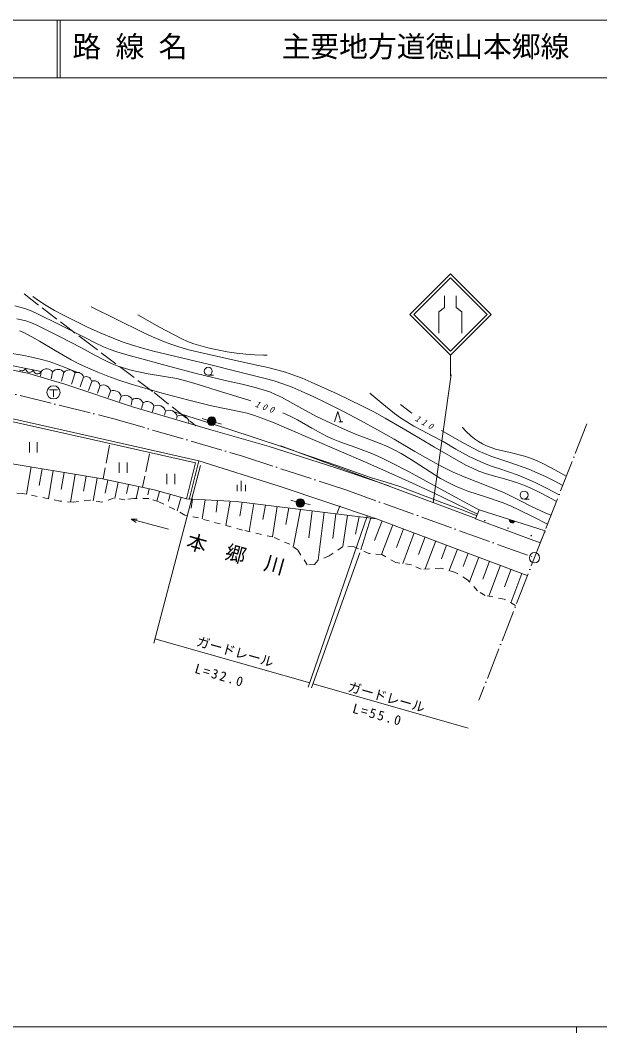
# Model space of a CAD drawing. Units: millimetres, scale not verified. Extents: x 40000 to 680000, y 20000 to 380000.
# Drawn here: x 171322 to 272024, y 204000 to 380000 of the extents above; entities that cross this region are included whole.
import ezdxf
from ezdxf.enums import TextEntityAlignment as Align

# ---------------------------------------------------------------- set-up
doc = ezdxf.new("R2010")
doc.units = ezdxf.units.MM
doc.header["$LTSCALE"] = 1000
for name, pattern in [('USER1', [7.000001, 5.508197, -0.688525, 0.114754, -0.688525]), ('USER2', [2, 1, -1]), ('USER3', [4, 3.2, -0.8])]:
    doc.linetypes.add(name, pattern=pattern)
for name, color, linetype, lineweight in [('S-BGD', 7, 'Continuous', 13), ('S-BGD-HTXT', 6, 'Continuous', 13), ('S-BMK-SRVR', 3, 'Continuous', 13), ('S-SUV', 7, 'Continuous', 13), ('S-TTL', 2, 'Continuous', 13), ('S-TTL-FRAM', 2, 'Continuous', 13)]:
    doc.layers.add(name, color=color, linetype=linetype, lineweight=lineweight)
doc.styles.add('ＭＳ ゴシック', font='')
doc.styles.get('ＭＳ ゴシック').set_extended_font_data('MS Gothic')

msp = doc.modelspace()

# ---------------------------------------------------------------- linework, layer by layer
at = {"layer": 'S-BGD'}
for p, q in [((239004, 328851), (246075, 335922)), ((239711, 328851), (246075, 335215)), ((246075, 335922), (253146, 328851)), ((252439, 328851), (246075, 335215)), ((173533, 331971), (174648, 331175)), ((174648, 331175), (175802, 330426)), ((245075, 332083), (245075, 330077)), ((247075, 332083), (247075, 330077)), ((170366, 330356), (172099, 329881)), ((172099, 329881), (173034, 329536)), ((173034, 329536), (173957, 329131)), ((173957, 329131), (178436, 326917)), ((175802, 330426), (177299, 329545)), ((177299, 329545), (178827, 328716)), ((183622, 330201), (188085, 327985)), ((244075, 329320), (245075, 330077)), ((244075, 325632), (244075, 329320)), ((247075, 330077), (248075, 329320)), ((248075, 325632), (248075, 329320)), ((170706, 328112), (171512, 327948)), ((171512, 327948), (172305, 327725)), ((172305, 327725), (173263, 327382)), ((173263, 327382), (174206, 326979)), ((178827, 328716), (180894, 327667)), ((180894, 327667), (182987, 326673)), ((188085, 327985), (192569, 325782)), ((191735, 328778), (195543, 326673)), ((246075, 321780), (239004, 328851)), ((246075, 322487), (239711, 328851)), ((253146, 328851), (246075, 321780)), ((246075, 322487), (252439, 328851)), ((171185, 326035), (171915, 325715)), ((171915, 325715), (173305, 324983)), ((174206, 326979), (178120, 325047)), ((178436, 326917), (182902, 324678)), ((182987, 326673), (185223, 325670)), ((185223, 325670), (187493, 324719)), ((192569, 325782), (194331, 324968)), ((195543, 326673), (199389, 324615)), ((173305, 324983), (174666, 324198)), ((174666, 324198), (177402, 322566)), ((178120, 325047), (181967, 323082)), ((182902, 324678), (184332, 323935)), ((184332, 323935), (185794, 323245)), ((187493, 324719), (189060, 324118)), ((189060, 324118), (190656, 323571)), ((194331, 324968), (196126, 324206)), ((196126, 324206), (197498, 323686)), ((199389, 324615), (200411, 324166)), ((200411, 324166), (201466, 323769)), ((169143, 322209), (171676, 321763)), ((177402, 322566), (180167, 320986)), ((181967, 323082), (184072, 321908)), ((185794, 323245), (186930, 322785)), ((186930, 322785), (188089, 322381)), ((188089, 322381), (190266, 321735)), ((190656, 323571), (192561, 323005)), ((192561, 323005), (194493, 322493)), ((194493, 322493), (199342, 321317)), ((197498, 323686), (198899, 323219)), ((198899, 323219), (200626, 322722)), ((200626, 322722), (202382, 322279)), ((201466, 323769), (202676, 323386)), ((202382, 322279), (207247, 321174)), ((202676, 323386), (203916, 323056)), ((203916, 323056), (205592, 322687)), ((205592, 322687), (207278, 322376)), ((207278, 322376), (208891, 322134)), ((208891, 322134), (210509, 321952)), ((166822, 320603), (174981, 318971)), ((171676, 321763), (173362, 321424)), ((173362, 321424), (175033, 321028)), ((175033, 321028), (176327, 320660)), ((176327, 320660), (177613, 320232)), ((180167, 320986), (181598, 320245)), ((184072, 321908), (186202, 320789)), ((186202, 320789), (187309, 320288)), ((190266, 321735), (192475, 321144)), ((192475, 321144), (197286, 319820)), ((199342, 321317), (204202, 320154)), ((207247, 321174), (212125, 320106)), ((210509, 321952), (212053, 321842)), ((212053, 321842), (213610, 321790)), ((213610, 321790), (213910, 321786)), ((213910, 321786), (214210, 321782)), ((246075, 321780), (246075, 318205)), ((167271, 319741), (172567, 318671)), ((171212, 319184), (171362, 319101)), ((171362, 319101), (171573, 319058)), ((171573, 319058), (171743, 319077)), ((171743, 319077), (171909, 319129)), ((171909, 319129), (172071, 319252)), ((172071, 319252), (172176, 319369)), ((172176, 319369), (172261, 319515)), ((172261, 319515), (172281, 319348)), ((172281, 319348), (172336, 319199)), ((172336, 319199), (172439, 319023)), ((172439, 319023), (172572, 318912)), ((172567, 318671), (179083, 316746)), ((172572, 318912), (172722, 318829)), ((172722, 318829), (172932, 318786)), ((172932, 318786), (173102, 318805)), ((173102, 318805), (173268, 318857)), ((173268, 318857), (173431, 318980)), ((173431, 318980), (173536, 319097)), ((173536, 319097), (173621, 319243)), ((173621, 319243), (173641, 319076)), ((173641, 319076), (173696, 318927)), ((173696, 318927), (173799, 318751)), ((173799, 318751), (173932, 318640)), ((173932, 318640), (174082, 318557)), ((174462, 318533), (174628, 318585)), ((174628, 318585), (174791, 318708)), ((174791, 318708), (174895, 318825)), ((174981, 318971), (174842, 318120)), ((174895, 318825), (174981, 318971)), ((176938, 318876), (176701, 317655)), ((177613, 320232), (179443, 319537)), ((178895, 318781), (178494, 317257)), ((179443, 319537), (181268, 318792)), ((180852, 318687), (180220, 316725)), ((181598, 320245), (183064, 319554)), ((183064, 319554), (184785, 318817)), ((184785, 318817), (186536, 318132)), ((187309, 320288), (188443, 319841)), ((188443, 319841), (189611, 319451)), ((189611, 319451), (190798, 319118)), ((190798, 319118), (192175, 318801)), ((192175, 318801), (193562, 318544)), ((197286, 319820), (202114, 318530)), ((204202, 320154), (209042, 318947)), ((209042, 318947), (213891, 317734)), ((212125, 320106), (214141, 319677)), ((214141, 319677), (216150, 319188)), ((216150, 319188), (217423, 318818)), ((217423, 318818), (218686, 318387)), ((174082, 318557), (174292, 318514)), ((174292, 318514), (174462, 318533)), ((182294, 317954), (181714, 316294)), ((183737, 317221), (183208, 315630)), ((186536, 318132), (188473, 317439)), ((188473, 317439), (190431, 316802)), ((190431, 316802), (193525, 315881)), ((193562, 318544), (196042, 318156)), ((196042, 318156), (198516, 317708)), ((198516, 317708), (200019, 317344)), ((200019, 317344), (201509, 316922)), ((201509, 316922), (206275, 315428)), ((202114, 318530), (204764, 317878)), ((203997, 318296), (204893, 318296)), ((204764, 317878), (207434, 317283)), ((207434, 317283), (209912, 316737)), ((213891, 317734), (215417, 317296)), ((215417, 317296), (216925, 316801)), ((216925, 316801), (218545, 316196)), ((218686, 318387), (220304, 317757)), ((220304, 317757), (221903, 317070)), ((221903, 317070), (226380, 315033)), ((246206, 318445), (243095, 296118)), ((176402, 315761), (177805, 315761)), ((177104, 315761), (177104, 314519)), ((179083, 316746), (190851, 312787)), ((185180, 316487), (184735, 315165)), ((187024, 315530), (186627, 314435)), ((193525, 315881), (196636, 315018)), ((206275, 315428), (211044, 313937)), ((209912, 316737), (212388, 316131)), ((212388, 316131), (213549, 315785)), ((213549, 315785), (214687, 315383)), ((214687, 315383), (215706, 314955)), ((218545, 316196), (220154, 315530)), ((220154, 315530), (222327, 314549)), ((232057, 315186), (234175, 313412)), ((188869, 314572), (188586, 313738)), ((190761, 314028), (190578, 313107)), ((192653, 313484), (192403, 312509)), ((196636, 315018), (200589, 313980)), ((200589, 313980), (204557, 313001)), ((211044, 313937), (211205, 313884)), ((211205, 313884), (211367, 313831)), ((215706, 314955), (216709, 314468)), ((216709, 314468), (219730, 312774)), ((222327, 314549), (224473, 313514)), ((224473, 313514), (227476, 311991)), ((226380, 315033), (230821, 312946)), ((234175, 313412), (236348, 311670)), ((184027, 307039), (163466, 311665)), ((163566, 312155), (184137, 307527)), ((190851, 312787), (204429, 308776)), ((194545, 312940), (194329, 311945)), ((196579, 312065), (196387, 311381)), ((198064, 311933), (202823, 310446)), ((204557, 313001), (207664, 312365)), ((207664, 312365), (210751, 311672)), ((210751, 311672), (212041, 311291)), ((216923, 311762), (218222, 311171)), ((219730, 312774), (222786, 311130)), ((225952, 310193), (226501, 311988)), ((226501, 311988), (227050, 310193)), ((227476, 311991), (230451, 310415)), ((230821, 312946), (232778, 311928)), ((232778, 311928), (234707, 310856)), ((236348, 311670), (237397, 310902)), ((237394, 313213), (238376, 312444)), ((238376, 312444), (239378, 311706)), ((198613, 311190), (198478, 310750)), ((200647, 310315), (200537, 310053)), ((202823, 310446), (207589, 308936)), ((203870, 310512), (202912, 310797)), ((205309, 310087), (206268, 309805)), ((212041, 311291), (213315, 310851)), ((213315, 310851), (215447, 310012)), ((215447, 310012), (217568, 309113)), ((218222, 311171), (219495, 310525)), ((219495, 310525), (221993, 309088)), ((222786, 311130), (225300, 309934)), ((225300, 309934), (227842, 308791)), ((226677, 310193), (227397, 310193)), ((230451, 310415), (233383, 308817)), ((234707, 310856), (239002, 308322)), ((237397, 310902), (238478, 310184)), ((238478, 310184), (239745, 309446)), ((204429, 308776), (214592, 305887)), ((207589, 308936), (212329, 307382)), ((217568, 309113), (222147, 307131)), ((221993, 309088), (224513, 307707)), ((227842, 308791), (229866, 307955)), ((233383, 308817), (236294, 307162)), ((239002, 308322), (243295, 305775)), ((239745, 309446), (241042, 308759)), ((241042, 308759), (242924, 307784)), ((244497, 308713), (247679, 306915)), ((248112, 309252), (248834, 308496)), ((248834, 308496), (249600, 307784)), ((172904, 306658), (172904, 304858)), ((174285, 304858), (174285, 306658)), ((201753, 303065), (184027, 307039)), ((184137, 307527), (202360, 303442)), ((212329, 307382), (217063, 305777)), ((222147, 307131), (226730, 305137)), ((224513, 307707), (225673, 307180)), ((225673, 307180), (226858, 306708)), ((226858, 306708), (229648, 305717)), ((229866, 307955), (231916, 307174)), ((231916, 307174), (233591, 306533)), ((233591, 306533), (235248, 305836)), ((236294, 307162), (239916, 305029)), ((242924, 307784), (244786, 306750)), ((244786, 306750), (247044, 305446)), ((247679, 306915), (250883, 305173)), ((249600, 307784), (250257, 307255)), ((250257, 307255), (250958, 306768)), ((250958, 306768), (251650, 306359)), ((251650, 306359), (252368, 306005)), ((155008, 305408), (185639, 300261)), ((214592, 305887), (225985, 302250)), ((216611, 306037), (250467, 293400)), ((217063, 305777), (221783, 304170)), ((226730, 305137), (231315, 303169)), ((229648, 305717), (232418, 304670)), ((232418, 304670), (234088, 303926)), ((235248, 305836), (236406, 305277)), ((236406, 305277), (237535, 304664)), ((237535, 304664), (239151, 303688)), ((239916, 305029), (243573, 302947)), ((243295, 305775), (246005, 304207)), ((247044, 305446), (249335, 304193)), ((250883, 305173), (251991, 304675)), ((251991, 304675), (253122, 304231)), ((252368, 306005), (253127, 305704)), ((253127, 305704), (253906, 305460)), ((253906, 305460), (256442, 304874)), ((256442, 304874), (258964, 304230)), ((188499, 303105), (188499, 301305)), ((189880, 301305), (189880, 303105)), ((200214, 296811), (201753, 303065)), ((202360, 303442), (200699, 296692)), ((202360, 303442), (216290, 299036)), ((221783, 304170), (226503, 302538)), ((231315, 303169), (235895, 301176)), ((234088, 303926), (235743, 303123)), ((235743, 303123), (238807, 301536)), ((239151, 303688), (240748, 302652)), ((243573, 302947), (245051, 302172)), ((246005, 304207), (248760, 302683)), ((249335, 304193), (250589, 303569)), ((250589, 303569), (251875, 302996)), ((251875, 302996), (253161, 302505)), ((253122, 304231), (256418, 303117)), ((256418, 303117), (259705, 301943)), ((258964, 304230), (260003, 303883)), ((260003, 303883), (261023, 303479)), ((261023, 303479), (262268, 302909)), ((262268, 302909), (263488, 302283)), ((173195, 302352), (172398, 297605)), ((175110, 302030), (174624, 299139)), ((177024, 301708), (176202, 296819)), ((178939, 301387), (178438, 298410)), ((180853, 301065), (180045, 296257)), ((196790, 301131), (196790, 299331)), ((198171, 299331), (198171, 301131)), ((225985, 302250), (235355, 299041)), ((226503, 302538), (229433, 301476)), ((229433, 301476), (232382, 300472)), ((235895, 301176), (239514, 299555)), ((238807, 301536), (241849, 299892)), ((240748, 302652), (242545, 301485)), ((242545, 301485), (244378, 300366)), ((245051, 302172), (246555, 301452)), ((246555, 301452), (248445, 300643)), ((248760, 302683), (249883, 302137)), ((249883, 302137), (251037, 301643)), ((251037, 301643), (252169, 301232)), ((252169, 301232), (253331, 300876)), ((253161, 302505), (254478, 302066)), ((254478, 302066), (256173, 301525)), ((256173, 301525), (257847, 300927)), ((259705, 301943), (261172, 301334)), ((261172, 301334), (262613, 300670)), ((263488, 302283), (264860, 301524)), ((264860, 301524), (266214, 300735)), ((182767, 300743), (182331, 298147)), ((184682, 300422), (184020, 296486)), ((185639, 300261), (194599, 298354)), ((186535, 300070), (186053, 297805)), ((188327, 299689), (187732, 296890)), ((190119, 299307), (189782, 297724)), ((209002, 299231), (209002, 298151)), ((209722, 299947), (209722, 298147)), ((210442, 299231), (210442, 298151)), ((232382, 300472), (234929, 299707)), ((234929, 299707), (237456, 298885)), ((239514, 299555), (243110, 297878)), ((241849, 299892), (246232, 297516)), ((244378, 300366), (245582, 299695)), ((245582, 299695), (246824, 299074)), ((248445, 300643), (250369, 299884)), ((250369, 299884), (252856, 298915)), ((253331, 300876), (255462, 300293)), ((255462, 300293), (257587, 299650)), ((257587, 299650), (258824, 299191)), ((257847, 300927), (259330, 300304)), ((259330, 300304), (260798, 299622)), ((260798, 299622), (262883, 298589)), ((262613, 300670), (264107, 299914)), ((264107, 299914), (265583, 299118)), ((191911, 298926), (191470, 296852)), ((193703, 298545), (193487, 297529)), ((194599, 298354), (200192, 296829)), ((195531, 298100), (195071, 296411)), ((197395, 297592), (197069, 296396)), ((216290, 299036), (233258, 293357)), ((237456, 298885), (241248, 297418)), ((243110, 297878), (246943, 296026)), ((246232, 297516), (250627, 295150)), ((246824, 299074), (247949, 298584)), ((247949, 298584), (249097, 298151)), ((249097, 298151), (252186, 297154)), ((252856, 298915), (255329, 297887)), ((255329, 297887), (256863, 297182)), ((258824, 299191), (260048, 298672)), ((260048, 298672), (261499, 297980)), ((261499, 297980), (262932, 297229)), ((262883, 298589), (264958, 297516)), ((199260, 297083), (198614, 294718)), ((200192, 296829), (208855, 296344)), ((201275, 296768), (201040, 295174)), ((203440, 296647), (202952, 293338)), ((205606, 296526), (205350, 294500)), ((207772, 296404), (207037, 292176)), ((208855, 296344), (233258, 293357)), ((209872, 296219), (209473, 293825)), ((211905, 295970), (211085, 291127)), ((213939, 295721), (213483, 293226)), ((219270, 296305), (218314, 296598)), ((220729, 295974), (221717, 295824)), ((241248, 297418), (245063, 296007)), ((245063, 296007), (247753, 295017)), ((246943, 296026), (250764, 294139)), ((252186, 297154), (255268, 296095)), ((255268, 296095), (256623, 295534)), ((256863, 297182), (258380, 296419)), ((258380, 296419), (260066, 295546)), ((258876, 296779), (259771, 296779)), ((262932, 297229), (263720, 296797)), ((263720, 296797), (264506, 296359)), ((215972, 295472), (215170, 290190)), ((218006, 295223), (217494, 292326)), ((220040, 294975), (218805, 288616)), ((222073, 294726), (221466, 290040)), ((224107, 294477), (223086, 286140)), ((226140, 294228), (225614, 289929)), ((228174, 293979), (227388, 288541)), ((247753, 295017), (250418, 293973)), ((250418, 293973), (250538, 293925)), ((250450, 293359), (251075, 294908)), ((250538, 293925), (250659, 293877)), ((250627, 295150), (250847, 295031)), ((250847, 295031), (251075, 294908)), ((251075, 294908), (262517, 291224)), ((256623, 295534), (257963, 294915)), ((257963, 294915), (260471, 293677)), ((260066, 295546), (261785, 294725)), ((261785, 294725), (262672, 294344)), ((262672, 294344), (263578, 293980)), ((190599, 293253), (191639, 293269)), ((197074, 291516), (190599, 293253)), ((191491, 292716), (190599, 293253)), ((230207, 293730), (229562, 290677)), ((232241, 293481), (230522, 287955)), ((234192, 293005), (232906, 289587)), ((233258, 293357), (259429, 283507)), ((236062, 292301), (234116, 287131)), ((261681, 289151), (250450, 293359)), ((256320, 293098), (256320, 293219)), ((256320, 293219), (257272, 292913)), ((256348, 292987), (256320, 293098)), ((257229, 292861), (256324, 293152)), ((256329, 293085), (257186, 292809)), ((257131, 292761), (256348, 293013)), ((256407, 292852), (256348, 292987)), ((256372, 292940), (257064, 292717)), ((256493, 292762), (256407, 292852)), ((256988, 292676), (256412, 292861)), ((256593, 292690), (256493, 292762)), ((256505, 292766), (256859, 292652)), ((256741, 292642), (256593, 292690)), ((256864, 292642), (256741, 292642)), ((256987, 292665), (256864, 292642)), ((257114, 292740), (256987, 292665)), ((257198, 292815), (257114, 292740)), ((257272, 292913), (257198, 292815)), ((260471, 293677), (262971, 292424)), ((237931, 291598), (236700, 288327)), ((239801, 290894), (237794, 285563)), ((262517, 291224), (261681, 289151)), ((241670, 290191), (240528, 287157)), ((243539, 289487), (241710, 284626)), ((245409, 288784), (244497, 286362)), ((247278, 288080), (245874, 284349)), ((249147, 287376), (248281, 285075)), ((251017, 286673), (249400, 282378)), ((252886, 285969), (251708, 282840)), ((254756, 285266), (252734, 279894)), ((256625, 284562), (255484, 281531)), ((258494, 283858), (256571, 278748))]:
    msp.add_line(p, q, dxfattribs=at)
at = {"layer": 'S-BGD', "linetype": 'USER3'}
for p, q in [((171979, 332445), (182177, 324625)), ((182177, 324625), (194576, 315271)), ((194576, 315271), (201860, 309520)), ((186826, 306129), (185740, 300312)), ((193806, 304656), (192565, 298839)), ((226847, 295581), (226381, 294340))]:
    msp.add_line(p, q, dxfattribs=at)
at = {"layer": 'S-BGD', "linetype": 'USER2'}
for p, q in [((171735, 297742), (164999, 298123)), ((178196, 296407), (171735, 297742)), ((180547, 296216), (178196, 296407)), ((183407, 296598), (180547, 296216)), ((185504, 296216), (183407, 296598)), ((187537, 296915), (185504, 296216)), ((189507, 296661), (187537, 296915)), ((191032, 296852), (189507, 296661)), ((193638, 296852), (191032, 296852)), ((195290, 296344), (193638, 296852)), ((198086, 295009), (195290, 296344)), ((199929, 293992), (198086, 295009)), ((202299, 293484), (199929, 293992)), ((209925, 291387), (202299, 293484)), ((215199, 290179), (209925, 291387)), ((218186, 288908), (215199, 290179)), ((219520, 287955), (218186, 288908)), ((221173, 285350), (219520, 287955)), ((227337, 288464), (224986, 286875)), ((229243, 288527), (227337, 288464)), ((231912, 287320), (229243, 288527)), ((234137, 287129), (231912, 287320)), ((236615, 285731), (234137, 287129)), ((222444, 285413), (221173, 285350)), ((223016, 286112), (222444, 285413)), ((224986, 286875), (223016, 286112)), ((239284, 285350), (236615, 285731)), ((241000, 284587), (239284, 285350)), ((244432, 284778), (241000, 284587)), ((246783, 284079), (244432, 284778)), ((249071, 282744), (246783, 284079)), ((250786, 280838), (249071, 282744)), ((252121, 280012), (250786, 280838)), ((255425, 279376), (252121, 280012)), ((257395, 278296), (255425, 279376))]:
    msp.add_line(p, q, dxfattribs=at)
at = {"layer": 'S-BGD'}
for centre, radius in [((203997, 318985), 688), ((177104, 315312), 1144), ((204589, 310299), 746), ((204589, 310299), 660), ((204589, 310299), 574), ((204589, 310299), 484), ((204589, 310299), 398), ((204589, 310299), 292), ((204589, 310299), 202), ((204589, 310299), 116), ((204589, 310299), 22.5), ((258876, 297467), 688), ((219987, 296086), 746), ((219987, 296086), 660), ((219987, 296086), 574), ((219987, 296086), 484), ((219987, 296086), 398), ((219987, 296086), 292), ((219987, 296086), 202), ((219987, 296086), 116), ((219987, 296086), 22.5), ((252043, 293020), 49.8), ((256081, 291720), 49.8), ((260120, 290420), 49.8)]:
    msp.add_circle(centre, radius, dxfattribs=at)
for centre, radius, start, end in [((175924, 318190), 1224, 34.10231, 140.36252), ((177881, 318095), 1224, 34.10231, 140.36252), ((179838, 318000), 1224, 34.10231, 140.36252), ((181298, 317779), 1011, 9.93037, 116.19058), ((182741, 317046), 1011, 9.93037, 116.19058), ((184183, 316313), 1011, 9.93037, 116.19058), ((185720, 315272), 1330, 11.17457, 113.94598), ((187564, 314314), 1330, 11.17457, 113.94598), ((189611, 313590), 1230, 20.82996, 127.09015), ((191503, 313046), 1230, 20.82996, 127.09015), ((193395, 312503), 1230, 20.82996, 127.09015), ((195176, 311606), 1476, 18.10862, 115.3335), ((197210, 310731), 1476, 18.10862, 115.3335), ((199244, 309856), 1476, 18.10862, 115.3335)]:
    msp.add_arc(centre, radius, start, end, dxfattribs=at)
at = {"layer": 'S-BGD-HTXT', "linetype": 'USER1'}
msp.add_line((269768, 309842), (251018, 261792), dxfattribs=at)
at = {"layer": 'S-BGD-HTXT'}
for p, q in [((202664, 302619), (194528, 271749)), ((231620, 293772), (221380, 264100)), ((230321, 287441), (221950, 263938)), ((194717, 272467), (221622, 264803)), ((222200, 264638), (249135, 256966))]:
    msp.add_line(p, q, dxfattribs=at)
at = {"layer": 'S-BMK-SRVR', "linetype": 'USER1'}
for p, q in [((164525, 316460), (187598, 310730)), ((187598, 310730), (209960, 304217)), ((209960, 304217), (227911, 298348)), ((227911, 298348), (260687, 286572))]:
    msp.add_line(p, q, dxfattribs=at)
at = {"layer": 'S-BMK-SRVR'}
msp.add_circle((260688, 286572), 896, dxfattribs=at)
at = {"layer": 'S-SUV'}
for p, q in [((40000, 205000), (579000, 205000)), ((268000, 205000), (268000, 204000))]:
    msp.add_line(p, q, dxfattribs=at)
at = {"layer": 'S-TTL'}
for p, q in [((680000, 380000), (40000, 380000)), ((177750, 380000), (177750, 370000)), ((178250, 380000), (178250, 370000)), ((40000, 370000), (680000, 370000))]:
    msp.add_line(p, q, dxfattribs=at)

# ---------------------------------------------------------------- texts
at = {"layer": 'S-BGD', "attachment_point": 7, "style": 'ＭＳ ゴシック'}
for s, insert, char_height, rotation in [('\\T1.73;\\Q15;100', (212035, 312840), 1100, 339.9), ('\\T1.73;\\Q15;110', (239785, 310457), 1100, 330.5), ('\\T2;本郷川', (199917, 288042), 2566, 344.4)]:
    msp.add_mtext(s, dxfattribs=dict(at, insert=insert, char_height=char_height, rotation=rotation))
at = {"layer": 'S-BGD-HTXT', "style": 'ＭＳ ゴシック'}
for p in [(201654, 270828), (227969, 262932)]:
    msp.add_text('ガードレール', height=1686, rotation=344.2, dxfattribs=at).set_placement(p, align=Align.BOTTOM_LEFT)
at = {"layer": 'S-BGD-HTXT', "char_height": 1686, "attachment_point": 7, "style": 'ＭＳ ゴシック'}
for s, insert, rotation in [('\\T1.3;L=32.0', (201496, 266564), 343.5), ('\\T1.3;L=55.0', (228916, 259615), 344.9)]:
    msp.add_mtext(s, dxfattribs=dict(at, insert=insert, rotation=rotation))
at = {"layer": 'S-TTL-FRAM', "style": 'ＭＳ ゴシック'}
for s, p in [('路 線 名', (180380, 372500)), ('主要地方道徳山本郷線', (216734, 372500))]:
    msp.add_text(s, height=3666, dxfattribs=at).set_placement(p, align=Align.BOTTOM_LEFT)

doc.saveas('drawing.dxf')
